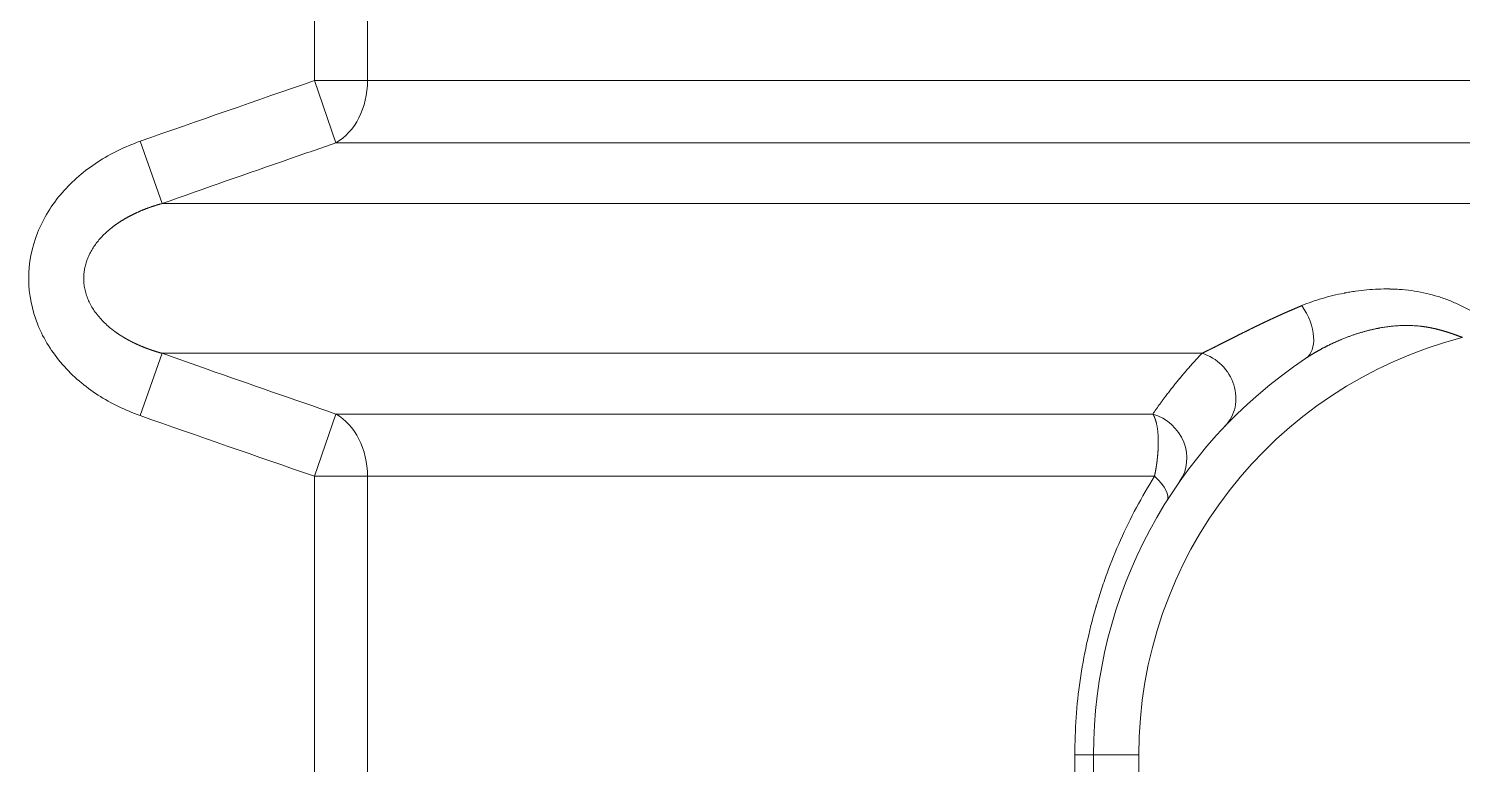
# Model space of a CAD drawing. Header units: millimetres. Extents: x 4664 to 8864, y -38 to 2932.
# Drawn here: x 7997.38 to 8024.88, y 1742.15 to 1756.27 of the extents above; entities that cross this region are included whole.
import ezdxf

# ---------------------------------------------------------------- set-up
doc = ezdxf.new("R2010")
doc.units = ezdxf.units.MM

msp = doc.modelspace()

# ---------------------------------------------------------------- linework, layer by layer
at = {"lineweight": 5}
for p, q in [((8002.857, 1766.33), (8002.857, 1755.274)), ((8003.876, 1755.274), (8003.876, 1766.33)), ((8002.857, 1755.274), (8039.855, 1755.274)), ((8002.857, 1755.274), (8003.268, 1754.08)), ((7999.513, 1754.109), (7999.933, 1752.914)), ((8003.268, 1754.08), (8039.638, 1754.08)), ((8051.856, 1752.914), (7999.933, 1752.914)), ((7999.513, 1748.847), (7999.933, 1750.041)), ((8019.882, 1750.041), (7999.933, 1750.041)), ((8002.857, 1747.682), (8003.268, 1748.876)), ((8018.939, 1748.876), (8003.268, 1748.876)), ((8002.857, 1747.682), (8002.857, 1736.626)), ((8002.857, 1747.682), (8018.972, 1747.682)), ((8003.876, 1736.626), (8003.876, 1747.682)), ((8017.444, 1742.336), (8017.444, 1741.971)), ((8018.671, 1742.336), (8017.444, 1742.336)), ((8017.8, 1742.336), (8017.8, 1741.971)), ((8018.671, 1741.971), (8018.671, 1742.336))]:
    msp.add_line(p, q, dxfattribs=at)
for radius, start in [(8.271, 104.4585), (9.141, 123.6896)]:
    msp.add_arc((8026.942, 1742.336), radius, start, 180, dxfattribs=at)
at = {"lineweight": 5, "extrusion": (0, 0, -1)}
for centre, major_axis, ratio, start_param, end_param in [((8002.857, 1755.274), (0, 1.306), 0.780444, 1.570796, 2.725761), ((8021.388, 1750.667), (0.483, -0.724), 0.577181, 4.697886, 6.283185), ((8019.695, 1749.245), (0.63, -0.601), 0.921263, 4.21658, 6.283185), ((8002.857, 1747.682), (0, 1.306), 0.780444, 0.415831, 1.570796), ((8018.741, 1748.08), (0.713, -0.499), 0.935093, 4.367499, 6.283185), ((8018.476, 1747.682), (-0.736, 0.465), 0.347154, 2.073518, 3.141593)]:
    msp.add_ellipse(centre, major_axis=major_axis, ratio=ratio, start_param=start_param, end_param=end_param, dxfattribs=at)
at = {"lineweight": 5}
for points in [[(8002.857, 1755.274), (8001.741, 1754.89), (8000.626, 1754.501), (7999.513, 1754.109)], [(7999.513, 1748.847), (8000.626, 1748.455), (8001.741, 1748.066), (8002.857, 1747.682)]]:
    msp.add_open_spline(points, degree=3, dxfattribs=at)
for points, knots in [([(7999.513, 1754.109), (7999.227, 1754.008), (7998.951, 1753.875), (7998.446, 1753.547), (7998.213, 1753.349), (7997.819, 1752.893), (7997.656, 1752.632), (7997.435, 1752.073), (7997.375, 1751.77), (7997.377, 1751.17), (7997.439, 1750.867), (7997.662, 1750.313), (7997.826, 1750.053), (7998.22, 1749.601), (7998.454, 1749.403), (7998.957, 1749.077), (7999.227, 1748.947), (7999.513, 1748.847)], [0, 0, 0, 0, 0.125, 0.125, 0.25, 0.25, 0.375, 0.375, 0.5, 0.5, 0.625, 0.625, 0.75, 0.75, 0.875, 0.875, 1, 1, 1, 1]), ([(7999.933, 1752.914), (8000.754, 1753.204), (8001.576, 1753.492), (8002.688, 1753.879), (8002.978, 1753.979), (8003.268, 1754.08)], [0, 0, 0, 0, 0.739335, 0.739335, 1, 1, 1, 1]), ([(7999.933, 1750.041), (7999.931, 1750.042), (7999.925, 1750.044), (7999.916, 1750.046), (7999.908, 1750.048), (7999.899, 1750.051), (7999.891, 1750.053), (7999.882, 1750.056), (7999.874, 1750.058), (7999.866, 1750.061), (7999.857, 1750.063), (7999.849, 1750.066), (7999.84, 1750.068), (7999.832, 1750.071), (7999.824, 1750.073), (7999.816, 1750.076), (7999.807, 1750.078), (7999.799, 1750.081), (7999.791, 1750.083), (7999.783, 1750.086), (7999.775, 1750.089), (7999.767, 1750.091), (7999.759, 1750.094), (7999.75, 1750.097), (7999.742, 1750.099), (7999.734, 1750.102), (7999.726, 1750.105), (7999.718, 1750.108), (7999.711, 1750.11), (7999.703, 1750.113), (7999.695, 1750.116), (7999.687, 1750.119), (7999.679, 1750.121), (7999.671, 1750.124), (7999.664, 1750.127), (7999.656, 1750.13), (7999.648, 1750.133), (7999.64, 1750.136), (7999.633, 1750.139), (7999.625, 1750.141), (7999.617, 1750.144), (7999.61, 1750.147), (7999.602, 1750.15), (7999.595, 1750.153), (7999.587, 1750.156), (7999.58, 1750.159), (7999.572, 1750.162), (7999.565, 1750.165), (7999.557, 1750.168), (7999.55, 1750.171), (7999.543, 1750.174), (7999.535, 1750.177), (7999.528, 1750.18), (7999.521, 1750.184), (7999.513, 1750.187), (7999.506, 1750.19), (7999.499, 1750.193), (7999.492, 1750.196), (7999.485, 1750.199), (7999.477, 1750.202), (7999.47, 1750.206), (7999.463, 1750.209), (7999.456, 1750.212), (7999.449, 1750.215), (7999.442, 1750.218), (7999.435, 1750.222), (7999.428, 1750.225), (7999.421, 1750.228), (7999.414, 1750.231), (7999.407, 1750.235), (7999.401, 1750.238), (7999.394, 1750.241), (7999.387, 1750.245), (7999.38, 1750.248), (7999.373, 1750.251), (7999.367, 1750.255), (7999.36, 1750.258), (7999.353, 1750.261), (7999.347, 1750.265), (7999.34, 1750.268), (7999.334, 1750.271), (7999.327, 1750.275), (7999.32, 1750.278), (7999.314, 1750.282), (7999.308, 1750.285), (7999.301, 1750.289), (7999.295, 1750.292), (7999.288, 1750.295), (7999.282, 1750.299), (7999.275, 1750.302), (7999.269, 1750.306), (7999.263, 1750.309), (7999.257, 1750.313), (7999.25, 1750.316), (7999.244, 1750.32), (7999.238, 1750.324), (7999.232, 1750.327), (7999.226, 1750.331), (7999.22, 1750.334), (7999.213, 1750.338), (7999.207, 1750.341), (7999.201, 1750.345), (7999.195, 1750.349), (7999.189, 1750.352), (7999.183, 1750.356), (7999.177, 1750.359), (7999.172, 1750.363), (7999.166, 1750.367), (7999.16, 1750.37), (7999.154, 1750.374), (7999.148, 1750.378), (7999.142, 1750.381), (7999.137, 1750.385), (7999.131, 1750.389), (7999.125, 1750.392), (7999.12, 1750.396), (7999.114, 1750.4), (7999.108, 1750.403), (7999.103, 1750.407), (7999.097, 1750.411), (7999.092, 1750.415), (7999.086, 1750.418), (7999.081, 1750.422), (7999.075, 1750.426), (7999.07, 1750.43), (7999.064, 1750.433), (7999.059, 1750.437), (7999.054, 1750.441), (7999.048, 1750.445), (7999.043, 1750.449), (7999.038, 1750.452), (7999.033, 1750.456), (7999.027, 1750.46), (7999.022, 1750.464), (7999.017, 1750.468), (7999.012, 1750.471), (7999.007, 1750.475), (7999.002, 1750.479), (7998.997, 1750.483), (7998.992, 1750.487), (7998.986, 1750.491), (7998.982, 1750.495), (7998.977, 1750.498), (7998.972, 1750.502), (7998.967, 1750.506), (7998.962, 1750.51), (7998.957, 1750.514), (7998.92, 1750.544), (7998.854, 1750.601), (7998.765, 1750.691), (7998.686, 1750.783), (7998.618, 1750.878), (7998.56, 1750.975), (7998.513, 1751.074), (7998.476, 1751.174), (7998.45, 1751.275), (7998.434, 1751.377), (7998.429, 1751.475), (7998.434, 1751.57), (7998.447, 1751.662), (7998.468, 1751.753), (7998.498, 1751.844), (7998.537, 1751.934), (7998.585, 1752.023), (7998.641, 1752.111), (7998.706, 1752.196), (7998.779, 1752.28), (7998.861, 1752.361), (7998.922, 1752.414), (7998.96, 1752.444), (7998.969, 1752.452), (7998.979, 1752.459), (7998.988, 1752.467), (7998.998, 1752.474), (7999.008, 1752.482), (7999.018, 1752.489), (7999.028, 1752.497), (7999.039, 1752.504), (7999.049, 1752.511), (7999.059, 1752.519), (7999.07, 1752.526), (7999.08, 1752.534), (7999.091, 1752.541), (7999.102, 1752.548), (7999.113, 1752.555), (7999.124, 1752.563), (7999.135, 1752.57), (7999.146, 1752.577), (7999.158, 1752.584), (7999.169, 1752.591), (7999.181, 1752.598), (7999.192, 1752.605), (7999.204, 1752.613), (7999.216, 1752.62), (7999.228, 1752.626), (7999.24, 1752.633), (7999.252, 1752.64), (7999.264, 1752.647), (7999.276, 1752.654), (7999.289, 1752.661), (7999.301, 1752.668), (7999.314, 1752.674), (7999.327, 1752.681), (7999.34, 1752.688), (7999.352, 1752.694), (7999.366, 1752.701), (7999.379, 1752.707), (7999.392, 1752.714), (7999.405, 1752.72), (7999.419, 1752.727), (7999.432, 1752.733), (7999.446, 1752.739), (7999.46, 1752.745), (7999.473, 1752.752), (7999.487, 1752.758), (7999.501, 1752.764), (7999.515, 1752.77), (7999.53, 1752.776), (7999.544, 1752.782), (7999.558, 1752.788), (7999.573, 1752.794), (7999.587, 1752.8), (7999.602, 1752.806), (7999.617, 1752.811), (7999.632, 1752.817), (7999.647, 1752.823), (7999.662, 1752.828), (7999.677, 1752.834), (7999.693, 1752.839), (7999.708, 1752.845), (7999.723, 1752.85), (7999.739, 1752.855), (7999.755, 1752.861), (7999.77, 1752.866), (7999.786, 1752.871), (7999.802, 1752.876), (7999.818, 1752.881), (7999.835, 1752.886), (7999.851, 1752.891), (7999.867, 1752.896), (7999.884, 1752.901), (7999.9, 1752.905), (7999.917, 1752.91), (7999.928, 1752.913), (7999.933, 1752.914)], [0, 0, 0, 0, 0.002031, 0.004058, 0.006081, 0.008099, 0.010112, 0.012121, 0.014125, 0.016125, 0.01812, 0.02011, 0.022096, 0.024078, 0.026055, 0.028027, 0.029995, 0.031959, 0.033918, 0.035872, 0.037822, 0.039767, 0.041708, 0.043644, 0.045576, 0.047503, 0.049426, 0.051344, 0.053258, 0.055167, 0.057072, 0.058972, 0.060867, 0.062759, 0.064645, 0.066527, 0.068405, 0.070278, 0.072147, 0.074011, 0.075871, 0.077726, 0.079577, 0.081423, 0.083265, 0.085102, 0.086935, 0.088763, 0.090587, 0.092406, 0.094221, 0.096032, 0.097838, 0.099639, 0.101436, 0.103229, 0.105017, 0.106801, 0.10858, 0.110355, 0.112125, 0.113891, 0.115652, 0.11741, 0.119162, 0.12091, 0.122654, 0.124393, 0.126128, 0.127859, 0.129585, 0.131306, 0.133023, 0.134736, 0.136444, 0.138148, 0.139848, 0.141543, 0.143234, 0.14492, 0.146602, 0.14828, 0.149953, 0.151622, 0.153286, 0.154946, 0.156602, 0.158253, 0.1599, 0.161543, 0.163181, 0.164815, 0.166444, 0.168069, 0.16969, 0.171306, 0.172919, 0.174526, 0.17613, 0.177729, 0.179324, 0.180914, 0.1825, 0.184082, 0.18566, 0.187233, 0.188802, 0.190366, 0.191927, 0.193483, 0.195034, 0.196582, 0.198125, 0.199664, 0.201199, 0.202729, 0.204255, 0.205777, 0.207295, 0.208808, 0.210317, 0.211822, 0.213323, 0.214819, 0.216311, 0.217799, 0.219283, 0.220763, 0.222238, 0.223709, 0.225176, 0.226639, 0.228097, 0.229552, 0.231002, 0.232448, 0.23389, 0.235328, 0.236761, 0.238191, 0.239616, 0.241037, 0.242454, 0.243867, 0.245276, 0.246681, 0.248081, 0.249478, 0.27888, 0.307059, 0.334092, 0.360063, 0.385072, 0.409228, 0.432657, 0.455495, 0.477889, 0.499996, 0.520039, 0.540307, 0.560919, 0.581985, 0.603612, 0.625896, 0.648924, 0.672776, 0.697522, 0.723225, 0.74994, 0.752666, 0.755408, 0.758166, 0.760939, 0.763728, 0.766533, 0.769354, 0.772191, 0.775043, 0.777912, 0.780797, 0.783698, 0.786614, 0.789547, 0.792496, 0.795462, 0.798443, 0.801441, 0.804455, 0.807486, 0.810532, 0.813596, 0.816675, 0.819771, 0.822884, 0.826013, 0.829158, 0.83232, 0.835499, 0.838694, 0.841906, 0.845135, 0.84838, 0.851642, 0.854921, 0.858216, 0.861528, 0.864857, 0.868203, 0.871566, 0.874945, 0.878342, 0.881755, 0.885185, 0.888632, 0.892097, 0.895578, 0.899076, 0.902591, 0.906123, 0.909672, 0.913238, 0.916822, 0.920422, 0.924039, 0.927674, 0.931326, 0.934994, 0.93868, 0.942384, 0.946104, 0.949842, 0.953596, 0.957368, 0.961158, 0.964964, 0.968788, 0.972629, 0.976487, 0.980363, 0.984255, 0.988166, 0.992093, 0.996038, 1, 1, 1, 1]), ([(8025.228, 1750.749), (8025.163, 1750.789), (8025.098, 1750.827), (8024.965, 1750.9), (8024.898, 1750.934), (8024.763, 1750.998), (8024.694, 1751.028), (8024.554, 1751.083), (8024.483, 1751.108), (8024.338, 1751.153), (8024.265, 1751.173), (8024.115, 1751.208), (8024.039, 1751.223), (8023.883, 1751.247), (8023.804, 1751.256), (8023.683, 1751.266), (8023.642, 1751.269), (8023.58, 1751.272), (8023.549, 1751.273), (8023.513, 1751.274), (8023.494, 1751.274), (8023.485, 1751.275), (8023.481, 1751.275), (8023.478, 1751.275), (8023.477, 1751.275), (8023.477, 1751.275), (8023.476, 1751.275), (8023.476, 1751.275), (8023.476, 1751.275), (8023.476, 1751.275), (8023.476, 1751.275), (8023.405, 1751.276), (8023.334, 1751.275), (8023.191, 1751.27), (8023.119, 1751.265), (8022.974, 1751.252), (8022.902, 1751.243), (8022.792, 1751.228), (8022.756, 1751.222), (8022.701, 1751.213), (8022.673, 1751.208), (8022.641, 1751.202), (8022.625, 1751.199), (8022.617, 1751.197), (8022.613, 1751.197), (8022.611, 1751.196), (8022.61, 1751.196), (8022.535, 1751.182), (8022.463, 1751.166), (8022.322, 1751.132), (8022.253, 1751.113), (8022.118, 1751.073), (8022.052, 1751.052), (8021.923, 1751.006), (8021.86, 1750.982), (8021.799, 1750.956)], [0, 0, 0, 0, 0.0625, 0.0625, 0.125, 0.125, 0.1875, 0.1875, 0.25, 0.25, 0.3125, 0.3125, 0.375, 0.375, 0.4375, 0.4375, 0.46875, 0.46875, 0.484375, 0.492188, 0.496094, 0.498047, 0.499023, 0.499512, 0.499756, 0.499878, 0.499939, 0.499969, 0.499985, 0.499985, 0.5, 0.5, 0.5625, 0.5625, 0.625, 0.625, 0.6875, 0.6875, 0.71875, 0.71875, 0.734375, 0.742188, 0.746094, 0.748047, 0.749023, 0.749023, 0.75, 0.75, 0.8125, 0.8125, 0.875, 0.875, 0.9375, 0.9375, 1, 1, 1, 1]), ([(8021.799, 1750.956), (8021.796, 1750.955), (8021.788, 1750.952), (8021.777, 1750.947), (8021.766, 1750.942), (8021.755, 1750.938), (8021.744, 1750.933), (8021.733, 1750.928), (8021.722, 1750.924), (8021.711, 1750.919), (8021.7, 1750.914), (8021.689, 1750.91), (8021.678, 1750.905), (8021.667, 1750.9), (8021.656, 1750.896), (8021.645, 1750.891), (8021.634, 1750.886), (8021.624, 1750.882), (8021.613, 1750.877), (8021.602, 1750.872), (8021.591, 1750.868), (8021.58, 1750.863), (8021.57, 1750.859), (8021.559, 1750.854), (8021.548, 1750.849), (8021.538, 1750.845), (8021.527, 1750.84), (8021.517, 1750.835), (8021.506, 1750.831), (8021.495, 1750.826), (8021.485, 1750.821), (8021.474, 1750.817), (8021.464, 1750.812), (8021.453, 1750.807), (8021.443, 1750.803), (8021.432, 1750.798), (8021.422, 1750.793), (8021.412, 1750.789), (8021.401, 1750.784), (8021.391, 1750.779), (8021.381, 1750.775), (8021.37, 1750.77), (8021.36, 1750.765), (8021.35, 1750.761), (8021.34, 1750.756), (8021.329, 1750.751), (8021.319, 1750.747), (8021.309, 1750.742), (8021.299, 1750.737), (8021.289, 1750.733), (8021.279, 1750.728), (8021.269, 1750.724), (8021.258, 1750.719), (8021.248, 1750.714), (8021.238, 1750.71), (8021.228, 1750.705), (8021.218, 1750.7), (8021.209, 1750.696), (8021.199, 1750.691), (8021.189, 1750.687), (8021.179, 1750.682), (8021.169, 1750.677), (8021.159, 1750.673), (8021.149, 1750.668), (8021.14, 1750.664), (8021.13, 1750.659), (8021.12, 1750.654), (8021.11, 1750.65), (8021.101, 1750.645), (8021.091, 1750.641), (8021.081, 1750.636), (8021.072, 1750.632), (8021.062, 1750.627), (8021.052, 1750.622), (8021.043, 1750.618), (8021.033, 1750.613), (8021.024, 1750.609), (8021.014, 1750.604), (8021.005, 1750.6), (8020.995, 1750.595), (8020.986, 1750.591), (8020.977, 1750.586), (8020.967, 1750.582), (8020.958, 1750.577), (8020.949, 1750.572), (8020.939, 1750.568), (8020.93, 1750.563), (8020.921, 1750.559), (8020.911, 1750.555), (8020.902, 1750.55), (8020.893, 1750.546), (8020.884, 1750.541), (8020.875, 1750.537), (8020.866, 1750.532), (8020.857, 1750.528), (8020.847, 1750.523), (8020.838, 1750.519), (8020.829, 1750.514), (8020.82, 1750.51), (8020.811, 1750.506), (8020.802, 1750.501), (8020.793, 1750.497), (8020.785, 1750.492), (8020.776, 1750.488), (8020.767, 1750.484), (8020.758, 1750.479), (8020.749, 1750.475), (8020.74, 1750.47), (8020.73, 1750.465), (8020.717, 1750.459), (8020.703, 1750.452), (8020.689, 1750.445), (8020.674, 1750.438), (8020.66, 1750.431), (8020.646, 1750.424), (8020.633, 1750.417), (8020.619, 1750.41), (8020.605, 1750.403), (8020.591, 1750.396), (8020.578, 1750.389), (8020.564, 1750.382), (8020.551, 1750.376), (8020.538, 1750.369), (8020.524, 1750.362), (8020.511, 1750.356), (8020.498, 1750.349), (8020.485, 1750.343), (8020.472, 1750.336), (8020.46, 1750.33), (8020.447, 1750.323), (8020.434, 1750.317), (8020.422, 1750.31), (8020.409, 1750.304), (8020.397, 1750.298), (8020.385, 1750.292), (8020.372, 1750.285), (8020.36, 1750.279), (8020.348, 1750.273), (8020.336, 1750.267), (8020.324, 1750.261), (8020.313, 1750.255), (8020.301, 1750.249), (8020.289, 1750.243), (8020.278, 1750.237), (8020.266, 1750.232), (8020.255, 1750.226), (8020.244, 1750.22), (8020.233, 1750.214), (8020.221, 1750.209), (8020.21, 1750.203), (8020.199, 1750.198), (8020.189, 1750.192), (8020.178, 1750.187), (8020.167, 1750.181), (8020.156, 1750.176), (8020.146, 1750.171), (8020.135, 1750.165), (8020.125, 1750.16), (8020.115, 1750.155), (8020.104, 1750.15), (8020.094, 1750.145), (8020.084, 1750.14), (8020.074, 1750.135), (8020.064, 1750.13), (8020.054, 1750.125), (8020.045, 1750.12), (8020.035, 1750.115), (8020.025, 1750.11), (8020.016, 1750.106), (8020.006, 1750.101), (8019.997, 1750.097), (8019.988, 1750.092), (8019.978, 1750.088), (8019.969, 1750.083), (8019.96, 1750.079), (8019.951, 1750.074), (8019.942, 1750.07), (8019.934, 1750.066), (8019.925, 1750.062), (8019.916, 1750.057), (8019.908, 1750.053), (8019.899, 1750.049), (8019.891, 1750.045), (8019.885, 1750.043), (8019.882, 1750.041)], [0, 0, 0, 0, 0.004824, 0.009645, 0.014462, 0.019277, 0.024088, 0.028896, 0.033701, 0.038503, 0.043302, 0.048097, 0.05289, 0.057679, 0.062465, 0.067248, 0.072028, 0.076804, 0.081578, 0.086348, 0.091115, 0.09588, 0.100641, 0.105398, 0.110153, 0.114905, 0.119653, 0.124398, 0.129141, 0.13388, 0.138616, 0.143348, 0.148078, 0.152805, 0.157528, 0.162249, 0.166966, 0.17168, 0.176391, 0.181099, 0.185804, 0.190506, 0.195205, 0.199901, 0.204593, 0.209283, 0.213969, 0.218652, 0.223333, 0.22801, 0.232684, 0.237355, 0.242023, 0.246688, 0.25135, 0.256008, 0.260664, 0.265317, 0.269966, 0.274613, 0.279256, 0.283897, 0.288534, 0.293169, 0.2978, 0.302428, 0.307054, 0.311676, 0.316295, 0.320911, 0.325524, 0.330134, 0.334742, 0.339346, 0.343947, 0.348545, 0.35314, 0.357732, 0.362321, 0.366907, 0.37149, 0.37607, 0.380647, 0.385221, 0.389792, 0.39436, 0.398925, 0.403487, 0.408046, 0.412603, 0.417156, 0.421706, 0.426253, 0.430797, 0.435339, 0.439877, 0.444412, 0.448945, 0.453474, 0.458001, 0.462524, 0.467045, 0.471562, 0.476077, 0.480589, 0.485098, 0.489604, 0.494107, 0.498607, 0.506016, 0.513406, 0.520775, 0.528125, 0.535454, 0.542764, 0.550053, 0.557323, 0.564573, 0.571803, 0.579013, 0.586203, 0.593373, 0.600524, 0.607654, 0.614765, 0.621856, 0.628928, 0.635979, 0.643011, 0.650023, 0.657016, 0.663989, 0.670942, 0.677875, 0.684789, 0.691684, 0.698558, 0.705414, 0.712249, 0.719065, 0.725862, 0.732639, 0.739397, 0.746135, 0.752854, 0.759554, 0.766234, 0.772895, 0.779536, 0.786158, 0.792761, 0.799345, 0.805909, 0.812454, 0.81898, 0.825487, 0.831975, 0.838444, 0.844893, 0.851323, 0.857735, 0.864127, 0.8705, 0.876855, 0.88319, 0.889507, 0.895804, 0.902083, 0.908343, 0.914584, 0.920807, 0.92701, 0.933195, 0.939361, 0.945508, 0.951637, 0.957747, 0.963839, 0.969912, 0.975967, 0.982003, 0.98802, 0.994019, 1, 1, 1, 1]), ([(8021.871, 1749.943), (8021.873, 1749.944), (8021.878, 1749.947), (8021.884, 1749.951), (8021.891, 1749.956), (8021.898, 1749.96), (8021.905, 1749.965), (8021.912, 1749.97), (8021.92, 1749.974), (8021.927, 1749.979), (8021.935, 1749.984), (8021.943, 1749.989), (8021.951, 1749.995), (8021.96, 1750), (8021.968, 1750.005), (8021.977, 1750.011), (8021.986, 1750.016), (8021.995, 1750.022), (8022.004, 1750.027), (8022.014, 1750.033), (8022.023, 1750.039), (8022.033, 1750.045), (8022.043, 1750.051), (8022.053, 1750.057), (8022.064, 1750.063), (8022.074, 1750.069), (8022.085, 1750.075), (8022.096, 1750.081), (8022.107, 1750.088), (8022.119, 1750.094), (8022.13, 1750.101), (8022.142, 1750.107), (8022.154, 1750.114), (8022.166, 1750.12), (8022.178, 1750.127), (8022.191, 1750.134), (8022.204, 1750.141), (8022.217, 1750.147), (8022.23, 1750.154), (8022.243, 1750.161), (8022.257, 1750.168), (8022.27, 1750.175), (8022.284, 1750.182), (8022.299, 1750.189), (8022.313, 1750.196), (8022.328, 1750.204), (8022.342, 1750.211), (8022.357, 1750.218), (8022.373, 1750.225), (8022.388, 1750.232), (8022.404, 1750.24), (8022.42, 1750.247), (8022.436, 1750.254), (8022.452, 1750.261), (8022.468, 1750.269), (8022.485, 1750.276), (8022.502, 1750.283), (8022.519, 1750.291), (8022.537, 1750.298), (8022.559, 1750.307), (8022.586, 1750.318), (8022.618, 1750.331), (8022.649, 1750.343), (8022.68, 1750.355), (8022.71, 1750.366), (8022.74, 1750.377), (8022.77, 1750.388), (8022.799, 1750.398), (8022.828, 1750.407), (8022.856, 1750.416), (8022.884, 1750.425), (8022.912, 1750.434), (8022.938, 1750.442), (8022.965, 1750.449), (8022.991, 1750.457), (8023.016, 1750.464), (8023.042, 1750.471), (8023.066, 1750.477), (8023.09, 1750.483), (8023.114, 1750.489), (8023.137, 1750.494), (8023.16, 1750.5), (8023.182, 1750.505), (8023.203, 1750.509), (8023.225, 1750.514), (8023.245, 1750.518), (8023.265, 1750.522), (8023.285, 1750.526), (8023.313, 1750.531), (8023.351, 1750.537), (8023.398, 1750.545), (8023.445, 1750.551), (8023.491, 1750.557), (8023.536, 1750.562), (8023.582, 1750.566), (8023.627, 1750.569), (8023.671, 1750.572), (8023.715, 1750.574), (8023.759, 1750.575), (8023.802, 1750.575), (8023.845, 1750.575), (8023.887, 1750.574), (8023.929, 1750.572), (8023.971, 1750.57), (8024.012, 1750.567), (8024.052, 1750.563), (8024.082, 1750.56), (8024.101, 1750.558), (8024.109, 1750.557), (8024.118, 1750.555), (8024.126, 1750.554), (8024.135, 1750.553), (8024.144, 1750.552), (8024.152, 1750.551), (8024.161, 1750.549), (8024.17, 1750.548), (8024.179, 1750.547), (8024.188, 1750.545), (8024.197, 1750.544), (8024.206, 1750.542), (8024.215, 1750.541), (8024.224, 1750.539), (8024.234, 1750.537), (8024.243, 1750.536), (8024.252, 1750.534), (8024.262, 1750.532), (8024.271, 1750.53), (8024.281, 1750.528), (8024.29, 1750.526), (8024.3, 1750.524), (8024.31, 1750.522), (8024.32, 1750.52), (8024.329, 1750.518), (8024.339, 1750.516), (8024.349, 1750.514), (8024.359, 1750.511), (8024.369, 1750.509), (8024.379, 1750.506), (8024.39, 1750.504), (8024.4, 1750.501), (8024.41, 1750.499), (8024.421, 1750.496), (8024.431, 1750.494), (8024.441, 1750.491), (8024.452, 1750.488), (8024.462, 1750.485), (8024.473, 1750.482), (8024.484, 1750.479), (8024.494, 1750.476), (8024.505, 1750.473), (8024.516, 1750.47), (8024.527, 1750.467), (8024.538, 1750.464), (8024.549, 1750.46), (8024.56, 1750.457), (8024.571, 1750.454), (8024.582, 1750.45), (8024.593, 1750.447), (8024.605, 1750.443), (8024.616, 1750.439), (8024.627, 1750.436), (8024.639, 1750.432), (8024.65, 1750.428), (8024.662, 1750.424), (8024.673, 1750.42), (8024.685, 1750.417), (8024.697, 1750.412), (8024.708, 1750.408), (8024.72, 1750.404), (8024.732, 1750.4), (8024.744, 1750.396), (8024.756, 1750.392), (8024.767, 1750.387), (8024.779, 1750.383), (8024.791, 1750.378), (8024.804, 1750.374), (8024.816, 1750.369), (8024.828, 1750.364), (8024.84, 1750.36), (8024.852, 1750.355), (8024.865, 1750.35), (8024.873, 1750.347), (8024.877, 1750.345)], [0, 0, 0, 0, 0.002496, 0.005055, 0.007677, 0.010363, 0.013113, 0.015926, 0.018802, 0.021742, 0.024746, 0.027812, 0.030943, 0.034136, 0.037394, 0.040714, 0.044098, 0.047546, 0.051057, 0.054631, 0.058269, 0.06197, 0.065734, 0.069562, 0.073454, 0.077408, 0.081426, 0.085507, 0.089652, 0.093859, 0.09813, 0.102464, 0.106862, 0.111322, 0.115846, 0.120433, 0.125083, 0.129796, 0.134572, 0.139411, 0.144313, 0.149278, 0.154306, 0.159397, 0.164551, 0.169767, 0.175046, 0.180388, 0.185793, 0.19126, 0.19679, 0.202382, 0.208037, 0.213754, 0.219534, 0.225376, 0.23128, 0.237246, 0.243275, 0.249365, 0.260452, 0.271361, 0.282094, 0.292649, 0.303027, 0.313229, 0.323254, 0.333102, 0.342773, 0.352268, 0.361587, 0.37073, 0.379697, 0.388487, 0.397102, 0.405542, 0.413806, 0.421895, 0.429809, 0.437548, 0.445112, 0.452502, 0.459718, 0.46676, 0.473628, 0.480322, 0.486843, 0.49319, 0.499365, 0.514596, 0.529667, 0.54458, 0.559335, 0.573932, 0.588372, 0.602655, 0.616782, 0.630754, 0.644571, 0.658234, 0.671743, 0.6851, 0.698306, 0.711361, 0.724266, 0.737022, 0.74963, 0.752263, 0.754916, 0.757588, 0.760279, 0.76299, 0.765721, 0.76847, 0.77124, 0.774028, 0.776836, 0.779664, 0.782511, 0.785377, 0.788262, 0.791167, 0.794092, 0.797035, 0.799998, 0.80298, 0.805981, 0.809001, 0.812041, 0.8151, 0.818178, 0.821275, 0.824391, 0.827527, 0.830681, 0.833855, 0.837047, 0.840259, 0.84349, 0.846739, 0.850007, 0.853295, 0.856601, 0.859926, 0.86327, 0.866633, 0.870015, 0.873415, 0.876834, 0.880272, 0.883729, 0.887204, 0.890698, 0.89421, 0.897741, 0.901291, 0.904859, 0.908446, 0.912051, 0.915674, 0.919316, 0.922977, 0.926655, 0.930353, 0.934068, 0.937802, 0.941553, 0.945323, 0.949112, 0.952918, 0.956743, 0.960585, 0.964446, 0.968325, 0.972222, 0.976136, 0.980069, 0.984019, 0.987988, 0.991974, 0.995978, 1, 1, 1, 1]), ([(8003.268, 1748.876), (8002.446, 1749.161), (8001.624, 1749.447), (8000.512, 1749.837), (8000.223, 1749.939), (7999.933, 1750.041)], [0, 0, 0, 0, 0.739335, 0.739335, 1, 1, 1, 1]), ([(8019.882, 1750.041), (8019.879, 1750.038), (8019.874, 1750.032), (8019.865, 1750.023), (8019.857, 1750.014), (8019.848, 1750.005), (8019.84, 1749.996), (8019.831, 1749.987), (8019.822, 1749.977), (8019.814, 1749.968), (8019.805, 1749.959), (8019.797, 1749.949), (8019.788, 1749.94), (8019.779, 1749.931), (8019.771, 1749.921), (8019.762, 1749.912), (8019.753, 1749.902), (8019.745, 1749.893), (8019.736, 1749.883), (8019.728, 1749.874), (8019.719, 1749.864), (8019.71, 1749.854), (8019.702, 1749.845), (8019.693, 1749.835), (8019.684, 1749.825), (8019.675, 1749.815), (8019.667, 1749.805), (8019.658, 1749.796), (8019.649, 1749.786), (8019.641, 1749.776), (8019.632, 1749.766), (8019.623, 1749.756), (8019.614, 1749.746), (8019.606, 1749.736), (8019.597, 1749.726), (8019.588, 1749.716), (8019.58, 1749.705), (8019.571, 1749.695), (8019.562, 1749.685), (8019.553, 1749.675), (8019.544, 1749.665), (8019.536, 1749.654), (8019.527, 1749.644), (8019.518, 1749.634), (8019.509, 1749.623), (8019.501, 1749.613), (8019.492, 1749.602), (8019.483, 1749.592), (8019.474, 1749.581), (8019.466, 1749.571), (8019.457, 1749.56), (8019.448, 1749.549), (8019.439, 1749.539), (8019.43, 1749.528), (8019.422, 1749.517), (8019.413, 1749.507), (8019.404, 1749.496), (8019.395, 1749.485), (8019.386, 1749.474), (8019.362, 1749.444), (8019.322, 1749.393), (8019.266, 1749.322), (8019.208, 1749.247), (8019.166, 1749.191), (8019.138, 1749.154), (8019.125, 1749.136), (8019.112, 1749.118), (8019.099, 1749.1), (8019.085, 1749.082), (8019.071, 1749.063), (8019.057, 1749.043), (8019.043, 1749.024), (8019.029, 1749.004), (8019.014, 1748.983), (8019, 1748.963), (8018.985, 1748.942), (8018.97, 1748.92), (8018.955, 1748.898), (8018.944, 1748.884), (8018.939, 1748.876)], [0, 0, 0, 0, 0.007899, 0.015824, 0.023774, 0.03175, 0.039751, 0.047777, 0.055829, 0.063907, 0.07201, 0.080138, 0.088292, 0.096472, 0.104676, 0.112906, 0.121162, 0.129443, 0.137749, 0.14608, 0.154437, 0.162819, 0.171227, 0.17966, 0.188118, 0.196601, 0.20511, 0.213644, 0.222203, 0.230788, 0.239397, 0.248032, 0.256692, 0.265378, 0.274088, 0.282824, 0.291585, 0.300371, 0.309182, 0.318018, 0.32688, 0.335766, 0.344678, 0.353614, 0.362576, 0.371563, 0.380575, 0.389612, 0.398674, 0.407761, 0.416872, 0.426009, 0.435171, 0.444358, 0.45357, 0.462807, 0.472069, 0.481355, 0.490667, 0.500003, 0.559038, 0.620383, 0.684029, 0.749969, 0.764493, 0.779324, 0.794463, 0.809909, 0.825662, 0.841721, 0.858086, 0.874757, 0.891734, 0.909017, 0.926604, 0.944497, 0.962694, 0.981195, 1, 1, 1, 1]), ([(8018.939, 1748.876), (8018.94, 1748.875), (8018.941, 1748.874), (8018.942, 1748.872), (8018.943, 1748.87), (8018.945, 1748.867), (8018.946, 1748.865), (8018.947, 1748.862), (8018.949, 1748.86), (8018.95, 1748.858), (8018.952, 1748.855), (8018.953, 1748.853), (8018.954, 1748.85), (8018.956, 1748.847), (8018.957, 1748.845), (8018.958, 1748.842), (8018.96, 1748.839), (8018.961, 1748.837), (8018.962, 1748.834), (8018.964, 1748.831), (8018.965, 1748.828), (8018.966, 1748.825), (8018.968, 1748.822), (8018.969, 1748.819), (8018.97, 1748.816), (8018.972, 1748.813), (8018.973, 1748.81), (8018.974, 1748.807), (8018.976, 1748.803), (8018.977, 1748.8), (8018.978, 1748.797), (8018.98, 1748.793), (8018.981, 1748.79), (8018.982, 1748.786), (8018.984, 1748.783), (8018.985, 1748.779), (8018.986, 1748.776), (8018.987, 1748.772), (8018.989, 1748.768), (8018.99, 1748.764), (8018.991, 1748.761), (8018.992, 1748.757), (8018.994, 1748.753), (8018.995, 1748.749), (8018.996, 1748.745), (8018.997, 1748.741), (8018.998, 1748.737), (8019, 1748.733), (8019.001, 1748.728), (8019.002, 1748.724), (8019.003, 1748.72), (8019.004, 1748.715), (8019.006, 1748.711), (8019.007, 1748.706), (8019.008, 1748.702), (8019.009, 1748.697), (8019.01, 1748.693), (8019.011, 1748.688), (8019.012, 1748.683), (8019.015, 1748.672), (8019.018, 1748.654), (8019.023, 1748.628), (8019.027, 1748.602), (8019.031, 1748.575), (8019.035, 1748.547), (8019.038, 1748.519), (8019.04, 1748.49), (8019.042, 1748.46), (8019.043, 1748.429), (8019.044, 1748.405), (8019.045, 1748.387), (8019.045, 1748.376), (8019.045, 1748.365), (8019.045, 1748.354), (8019.045, 1748.343), (8019.045, 1748.332), (8019.045, 1748.321), (8019.045, 1748.31), (8019.045, 1748.299), (8019.044, 1748.288), (8019.044, 1748.277), (8019.044, 1748.266), (8019.043, 1748.254), (8019.043, 1748.243), (8019.043, 1748.232), (8019.042, 1748.221), (8019.042, 1748.21), (8019.041, 1748.198), (8019.04, 1748.187), (8019.04, 1748.176), (8019.039, 1748.165), (8019.038, 1748.154), (8019.038, 1748.142), (8019.037, 1748.131), (8019.036, 1748.12), (8019.035, 1748.109), (8019.034, 1748.098), (8019.033, 1748.087), (8019.032, 1748.075), (8019.031, 1748.064), (8019.03, 1748.053), (8019.029, 1748.042), (8019.028, 1748.031), (8019.026, 1748.02), (8019.025, 1748.009), (8019.024, 1747.998), (8019.023, 1747.987), (8019.021, 1747.976), (8019.02, 1747.965), (8019.018, 1747.954), (8019.017, 1747.943), (8019.015, 1747.932), (8019.014, 1747.921), (8019.012, 1747.91), (8019.011, 1747.9), (8019.009, 1747.889), (8019.008, 1747.878), (8019.006, 1747.868), (8019.004, 1747.857), (8019.003, 1747.846), (8019.001, 1747.836), (8018.999, 1747.825), (8018.997, 1747.815), (8018.995, 1747.804), (8018.994, 1747.794), (8018.992, 1747.783), (8018.99, 1747.773), (8018.988, 1747.763), (8018.986, 1747.752), (8018.984, 1747.742), (8018.982, 1747.732), (8018.98, 1747.722), (8018.978, 1747.712), (8018.976, 1747.702), (8018.974, 1747.692), (8018.973, 1747.685), (8018.972, 1747.682)], [0, 0, 0, 0, 0.003585, 0.007195, 0.01083, 0.014489, 0.018173, 0.021882, 0.025616, 0.029375, 0.033158, 0.036967, 0.0408, 0.044657, 0.04854, 0.052448, 0.05638, 0.060337, 0.064319, 0.068326, 0.072357, 0.076414, 0.080495, 0.084601, 0.088732, 0.092887, 0.097068, 0.101273, 0.105503, 0.109758, 0.114038, 0.118342, 0.122671, 0.127026, 0.131405, 0.135808, 0.140237, 0.14469, 0.149169, 0.153672, 0.1582, 0.162752, 0.16733, 0.171932, 0.176559, 0.181211, 0.185888, 0.19059, 0.195316, 0.200067, 0.204843, 0.209644, 0.21447, 0.219321, 0.224196, 0.229096, 0.234021, 0.238971, 0.243946, 0.248945, 0.273994, 0.299047, 0.324102, 0.34916, 0.374221, 0.399285, 0.424352, 0.449421, 0.474494, 0.49957, 0.508273, 0.516941, 0.525574, 0.534172, 0.542736, 0.551265, 0.559759, 0.568219, 0.576643, 0.585033, 0.593389, 0.60171, 0.609996, 0.618247, 0.626464, 0.634647, 0.642794, 0.650907, 0.658986, 0.66703, 0.67504, 0.683015, 0.690955, 0.698861, 0.706733, 0.71457, 0.722373, 0.730141, 0.737875, 0.745575, 0.75324, 0.760871, 0.768467, 0.776029, 0.783557, 0.791051, 0.79851, 0.805935, 0.813326, 0.820682, 0.828005, 0.835293, 0.842547, 0.849767, 0.856952, 0.864104, 0.871221, 0.878305, 0.885354, 0.892369, 0.899351, 0.906298, 0.913211, 0.920091, 0.926936, 0.933747, 0.940525, 0.947268, 0.953978, 0.960654, 0.967296, 0.973904, 0.980479, 0.98702, 0.993527, 1, 1, 1, 1]), ([(8018.972, 1747.682), (8018.849, 1747.484), (8018.617, 1747.082), (8018.314, 1746.461), (8018.141, 1746.036), (8018.023, 1745.712), (8017.966, 1745.549), (8017.905, 1745.356), (8017.875, 1745.26), (8017.861, 1745.211), (8017.854, 1745.187), (8017.85, 1745.175), (8017.849, 1745.169), (8017.848, 1745.166), (8017.847, 1745.164), (8017.847, 1745.163), (8017.847, 1745.163), (8017.847, 1745.163), (8017.847, 1745.163), (8017.78, 1744.931), (8017.662, 1744.467), (8017.536, 1743.764), (8017.461, 1743.054), (8017.444, 1742.576), (8017.444, 1742.336)], [0, 0, 0, 0, 0.125, 0.25, 0.375, 0.375, 0.4375, 0.46875, 0.484375, 0.492187, 0.496094, 0.498047, 0.499023, 0.499512, 0.499756, 0.499878, 0.499939, 0.499939, 0.5, 0.5, 0.625, 0.75, 0.875, 1, 1, 1, 1])]:
    msp.add_open_spline(points, degree=3, knots=knots, dxfattribs=at)

doc.saveas('drawing.dxf')
